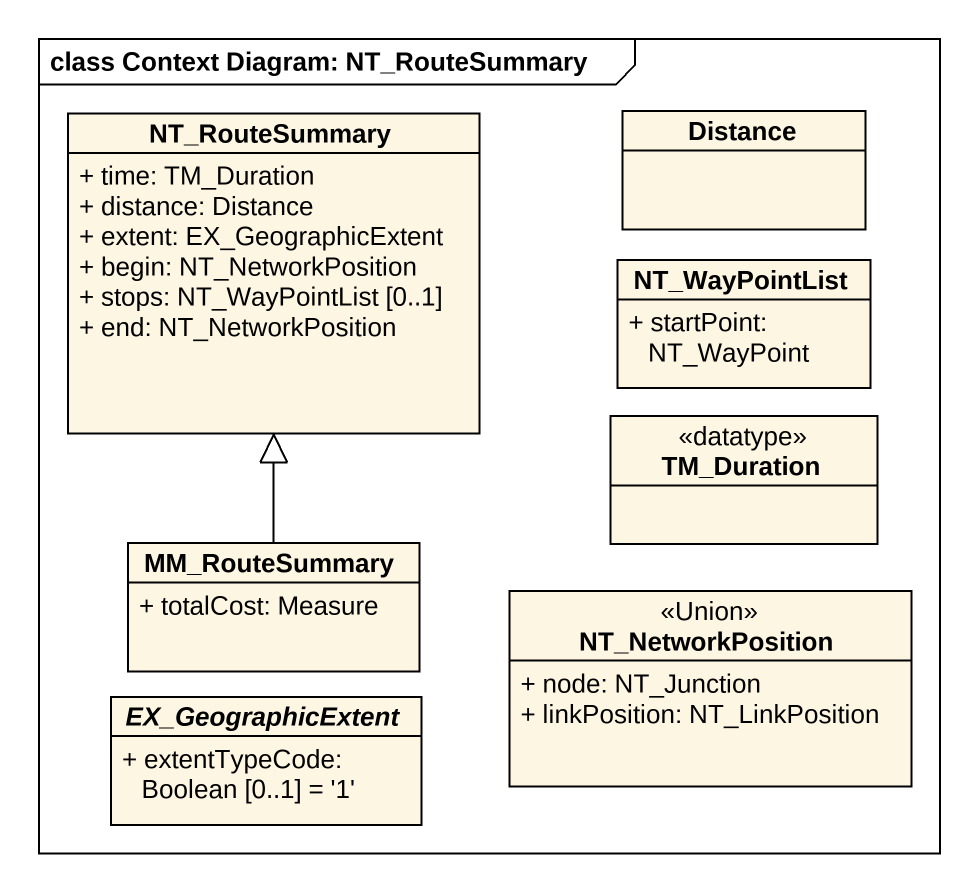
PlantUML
@startuml
mainframe class Context Diagram: NT_RouteSummary
hide circle
hide empty members
skinparam classAttributeIconSize 0
class NT_RouteSummary {
  + time: TM_Duration
  + distance: Distance
  + extent: EX_GeographicExtent
  + begin: NT_NetworkPosition
  + stops: NT_WayPointList [0..1]
  + end: NT_NetworkPosition
}
class Distance
class NT_WayPointList {
  + startPoint: NT_WayPoint
}
class TM_Duration <<datatype>>
class MM_RouteSummary {
  + totalCost: Measure
}
class NT_NetworkPosition <<Union>> {
  + node: NT_Junction
  + linkPosition: NT_LinkPosition
}
abstract class EX_GeographicExtent {
  + extentTypeCode: Boolean [0..1] = '1'
}
MM_RouteSummary -up-|> NT_RouteSummary
@enduml
